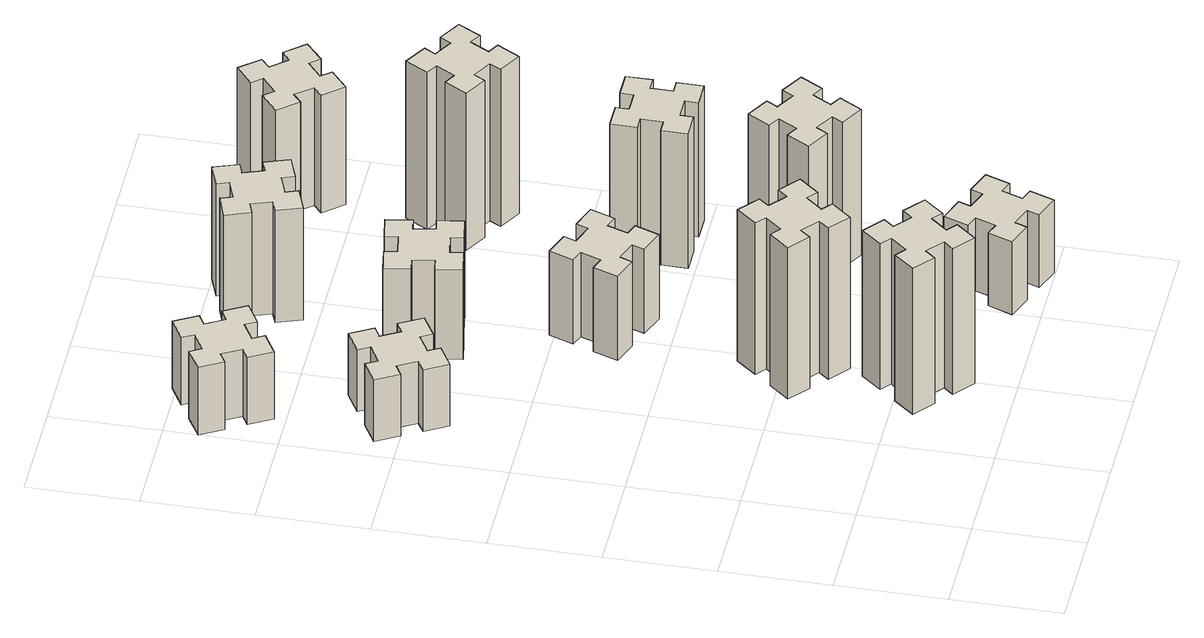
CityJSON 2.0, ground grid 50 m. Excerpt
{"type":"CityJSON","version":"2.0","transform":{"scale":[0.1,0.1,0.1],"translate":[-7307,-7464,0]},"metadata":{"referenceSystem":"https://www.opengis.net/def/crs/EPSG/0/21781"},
"CityObjects":{
"building1":{"type":"Building","attributes":{"class":"1000","function":"1000","usage":"1000","yearOfConstruction":2016,"roofType":"1000","measuredHeight":33,"storeysAboveGround":30,"storeysBelowGround":0},"geometry":[{"type":"Solid","lod":"1","boundaries":[[[[0,1,2,3,4,5,6,7,8,9,10,11,12,13,14,15,16,17,18,19]],[[17,16,20,21]],[[16,15,22,20]],[[15,14,23,22]],[[14,13,24,23]],[[13,12,25,24]],[[12,11,26,25]],[[11,10,27,26]],[[10,9,28,27]],[[9,8,29,28]],[[8,7,30,29]],[[7,6,31,30]],[[6,5,32,31]],[[5,4,33,32]],[[4,3,34,33]],[[3,2,35,34]],[[2,1,36,35]],[[1,0,37,36]],[[0,19,38,37]],[[19,18,39,38]],[[18,17,21,39]],[[24,25,26,27,28,29,30,31,32,33,34,35,36,37,38,39,21,20,22,23]]]]}]},
"building2":{"type":"Building","attributes":{"class":"1000","function":"1000","usage":"1000","yearOfConstruction":2016,"roofType":"1000","measuredHeight":78,"storeysAboveGround":30,"storeysBelowGround":0},"geometry":[{"type":"Solid","lod":"1","boundaries":[[[[40,41,42,43,44,45,46,47,48,49,50,51,52,53,54,55,56,57,58,59]],[[57,56,60,61]],[[56,55,62,60]],[[55,54,63,62]],[[54,53,64,63]],[[53,52,65,64]],[[52,51,66,65]],[[51,50,67,66]],[[50,49,68,67]],[[49,48,69,68]],[[48,47,70,69]],[[47,46,71,70]],[[46,45,72,71]],[[45,44,73,72]],[[44,43,74,73]],[[43,42,75,74]],[[42,41,76,75]],[[41,40,77,76]],[[40,59,78,77]],[[59,58,79,78]],[[58,57,61,79]],[[64,65,66,67,68,69,70,71,72,73,74,75,76,77,78,79,61,60,62,63]]]]}]},
"building3":{"type":"Building","attributes":{"class":"1000","function":"1000","usage":"1000","yearOfConstruction":2016,"roofType":"1000","measuredHeight":36,"storeysAboveGround":30,"storeysBelowGround":0},"geometry":[{"type":"Solid","lod":"1","boundaries":[[[[80,81,82,83,84,85,86,87,88,89,90,91,92,93,94,95,96,97,98,99]],[[97,96,100,101]],[[96,95,102,100]],[[95,94,103,102]],[[94,93,104,103]],[[93,92,105,104]],[[92,91,106,105]],[[91,90,107,106]],[[90,89,108,107]],[[89,88,109,108]],[[88,87,110,109]],[[87,86,111,110]],[[86,85,112,111]],[[85,84,113,112]],[[84,83,114,113]],[[83,82,115,114]],[[82,81,116,115]],[[81,80,117,116]],[[80,99,118,117]],[[99,98,119,118]],[[98,97,101,119]],[[104,105,106,107,108,109,110,111,112,113,114,115,116,117,118,119,101,100,102,103]]]]}]},
"building4":{"type":"Building","attributes":{"class":"1000","function":"1000","usage":"1000","yearOfConstruction":2016,"roofType":"1000","measuredHeight":81,"storeysAboveGround":30,"storeysBelowGround":0},"geometry":[{"type":"Solid","lod":"1","boundaries":[[[[120,121,122,123,124,125,126,127,128,129,130,131,132,133,134,135,136,137,138,139]],[[137,136,140,141]],[[136,135,142,140]],[[135,134,143,142]],[[134,133,144,143]],[[133,132,145,144]],[[132,131,146,145]],[[131,130,147,146]],[[130,129,148,147]],[[129,128,149,148]],[[128,127,150,149]],[[127,126,151,150]],[[126,125,152,151]],[[125,124,153,152]],[[124,123,154,153]],[[123,122,155,154]],[[122,121,156,155]],[[121,120,157,156]],[[120,139,158,157]],[[139,138,159,158]],[[138,137,141,159]],[[144,145,146,147,148,149,150,151,152,153,154,155,156,157,158,159,141,140,142,143]]]]}]},
"building5":{"type":"Building","attributes":{"class":"1000","function":"1000","usage":"1000","yearOfConstruction":2016,"roofType":"1000","measuredHeight":45,"storeysAboveGround":30,"storeysBelowGround":0},"geometry":[{"type":"Solid","lod":"1","boundaries":[[[[160,161,162,163,164,165,166,167,168,169,170,171,172,173,174,175,176,177,178,179]],[[177,176,180,181]],[[176,175,182,180]],[[175,174,183,182]],[[174,173,184,183]],[[173,172,185,184]],[[172,171,186,185]],[[171,170,187,186]],[[170,169,188,187]],[[169,168,189,188]],[[168,167,190,189]],[[167,166,191,190]],[[166,165,192,191]],[[165,164,193,192]],[[164,163,194,193]],[[163,162,195,194]],[[162,161,196,195]],[[161,160,197,196]],[[160,179,198,197]],[[179,178,199,198]],[[178,177,181,199]],[[184,185,186,187,188,189,190,191,192,193,194,195,196,197,198,199,181,180,182,183]]]]}]},
"building6":{"type":"Building","attributes":{"class":"1000","function":"1000","usage":"1000","yearOfConstruction":2016,"roofType":"1000","measuredHeight":48,"storeysAboveGround":30,"storeysBelowGround":0},"geometry":[{"type":"Solid","lod":"1","boundaries":[[[[200,201,202,203,204,205,206,207,208,209,210,211,212,213,214,215,216,217,218,219]],[[217,216,220,221]],[[216,215,222,220]],[[215,214,223,222]],[[214,213,224,223]],[[213,212,225,224]],[[212,211,226,225]],[[211,210,227,226]],[[210,209,228,227]],[[209,208,229,228]],[[208,207,230,229]],[[207,206,231,230]],[[206,205,232,231]],[[205,204,233,232]],[[204,203,234,233]],[[203,202,235,234]],[[202,201,236,235]],[[201,200,237,236]],[[200,219,238,237]],[[219,218,239,238]],[[218,217,221,239]],[[224,225,226,227,228,229,230,231,232,233,234,235,236,237,238,239,221,220,222,223]]]]}]},
"building7":{"type":"Building","attributes":{"class":"1000","function":"1000","usage":"1000","yearOfConstruction":2016,"roofType":"1000","measuredHeight":39,"storeysAboveGround":30,"storeysBelowGround":0},"geometry":[{"type":"Solid","lod":"1","boundaries":[[[[240,241,242,243,244,245,246,247,248,249,250,251,252,253,254,255,256,257,258,259]],[[257,256,260,261]],[[256,255,262,260]],[[255,254,263,262]],[[254,253,264,263]],[[253,252,265,264]],[[252,251,266,265]],[[251,250,267,266]],[[250,249,268,267]],[[249,248,269,268]],[[248,247,270,269]],[[247,246,271,270]],[[246,245,272,271]],[[245,244,273,272]],[[244,243,274,273]],[[243,242,275,274]],[[242,241,276,275]],[[241,240,277,276]],[[240,259,278,277]],[[259,258,279,278]],[[258,257,261,279]],[[264,265,266,267,268,269,270,271,272,273,274,275,276,277,278,279,261,260,262,263]]]]}]},
"building8":{"type":"Building","attributes":{"class":"1000","function":"1000","usage":"1000","yearOfConstruction":2016,"roofType":"1000","measuredHeight":60,"storeysAboveGround":30,"storeysBelowGround":0},"geometry":[{"type":"Solid","lod":"1","boundaries":[[[[280,281,282,283,284,285,286,287,288,289,290,291,292,293,294,295,296,297,298,299]],[[297,296,300,301]],[[296,295,302,300]],[[295,294,303,302]],[[294,293,304,303]],[[293,292,305,304]],[[292,291,306,305]],[[291,290,307,306]],[[290,289,308,307]],[[289,288,309,308]],[[288,287,310,309]],[[287,286,311,310]],[[286,285,312,311]],[[285,284,313,312]],[[284,283,314,313]],[[283,282,315,314]],[[282,281,316,315]],[[281,280,317,316]],[[280,299,318,317]],[[299,298,319,318]],[[298,297,301,319]],[[304,305,306,307,308,309,310,311,312,313,314,315,316,317,318,319,301,300,302,303]]]]}]},
"building9":{"type":"Building","attributes":{"class":"1000","function":"1000","usage":"1000","yearOfConstruction":2016,"roofType":"1000","measuredHeight":78,"storeysAboveGround":30,"storeysBelowGround":0},"geometry":[{"type":"Solid","lod":"1","boundaries":[[[[320,321,322,323,324,325,326,327,328,329,330,331,332,333,334,335,336,337,338,339]],[[337,336,340,341]],[[336,335,342,340]],[[335,334,343,342]],[[334,333,344,343]],[[333,332,345,344]],[[332,331,346,345]],[[331,330,347,346]],[[330,329,348,347]],[[329,328,349,348]],[[328,327,350,349]],[[327,326,351,350]],[[326,325,352,351]],[[325,324,353,352]],[[324,323,354,353]],[[323,322,355,354]],[[322,321,356,355]],[[321,320,357,356]],[[320,339,358,357]],[[339,338,359,358]],[[338,337,341,359]],[[344,345,346,347,348,349,350,351,352,353,354,355,356,357,358,359,341,340,342,343]]]]}]},
"building10":{"type":"Building","attributes":{"class":"1000","function":"1000","usage":"1000","yearOfConstruction":2016,"roofType":"1000","measuredHeight":72,"storeysAboveGround":30,"storeysBelowGround":0},"geometry":[{"type":"Solid","lod":"1","boundaries":[[[[360,361,362,363,364,365,366,367,368,369,370,371,372,373,374,375,376,377,378,379]],[[377,376,380,381]],[[376,375,382,380]],[[375,374,383,382]],[[374,373,384,383]],[[373,372,385,384]],[[372,371,386,385]],[[371,370,387,386]],[[370,369,388,387]],[[369,368,389,388]],[[368,367,390,389]],[[367,366,391,390]],[[366,365,392,391]],[[365,364,393,392]],[[364,363,394,393]],[[363,362,395,394]],[[362,361,396,395]],[[361,360,397,396]],[[360,379,398,397]],[[379,378,399,398]],[[378,377,381,399]],[[384,385,386,387,388,389,390,391,392,393,394,395,396,397,398,399,381,380,382,383]]]]}]},
"building11":{"type":"Building","attributes":{"class":"1000","function":"1000","usage":"1000","yearOfConstruction":2016,"roofType":"1000","measuredHeight":84,"storeysAboveGround":30,"storeysBelowGround":0},"geometry":[{"type":"Solid","lod":"1","boundaries":[[[[400,401,402,403,404,405,406,407,408,409,410,411,412,413,414,415,416,417,418,419]],[[417,416,420,421]],[[416,415,422,420]],[[415,414,423,422]],[[414,413,424,423]],[[413,412,425,424]],[[412,411,426,425]],[[411,410,427,426]],[[410,409,428,427]],[[409,408,429,428]],[[408,407,430,429]],[[407,406,431,430]],[[406,405,432,431]],[[405,404,433,432]],[[404,403,434,433]],[[403,402,435,434]],[[402,401,436,435]],[[401,400,437,436]],[[400,419,438,437]],[[419,418,439,438]],[[418,417,421,439]],[[424,425,426,427,428,429,430,431,432,433,434,435,436,437,438,439,421,420,422,423]]]]}]},
"building12":{"type":"Building","attributes":{"class":"1000","function":"1000","usage":"1000","yearOfConstruction":2016,"roofType":"1000","measuredHeight":63,"storeysAboveGround":30,"storeysBelowGround":0},"geometry":[{"type":"Solid","lod":"1","boundaries":[[[[440,441,442,443,444,445,446,447,448,449,450,451,452,453,454,455,456,457,458,459]],[[457,456,460,461]],[[456,455,462,460]],[[455,454,463,462]],[[454,453,464,463]],[[453,452,465,464]],[[452,451,466,465]],[[451,450,467,466]],[[450,449,468,467]],[[449,448,469,468]],[[448,447,470,469]],[[447,446,471,470]],[[446,445,472,471]],[[445,444,473,472]],[[444,443,474,473]],[[443,442,475,474]],[[442,441,476,475]],[[441,440,477,476]],[[440,459,478,477]],[[459,458,479,478]],[[458,457,461,479]],[[464,465,466,467,468,469,470,471,472,473,474,475,476,477,478,479,461,460,462,463]]]]}]}
},
"vertices":[
[324,2666,0],[237,2616,0],[207,2668,0],[103,2608,0],[163,2504,0],[215,2534,0],[265,2447,0],[213,2417,0],[273,2313,0],[377,2373,0],[347,2425,0],[434,2475,0],[464,2423,0],[568,2483,0],[508,2587,0],[456,2557,0],[406,2644,0],[458,2674,0],[398,2778,0],[294,2718,0],[406,2644,330],[458,2674,330],[456,2557,330],[508,2587,330],[568,2483,330],[464,2423,330],[434,2475,330],[347,2425,330],[377,2373,330],[273,2313,330],[213,2417,330],[265,2447,330],[215,2534,330],[163,2504,330],[103,2608,330],[207,2668,330],[237,2616,330],[324,2666,330],[294,2718,330],[398,2778,330],
[1084,477,0],[1008,542,0],[1046,588,0],[954,665,0],[877,573,0],[923,534,0],[859,458,0],[813,496,0],[736,404,0],[828,327,0],[866,373,0],[943,309,0],[904,263,0],[996,186,0],[1073,278,0],[1027,316,0],[1092,393,0],[1138,354,0],[1215,446,0],[1123,523,0],[1092,393,780],[1138,354,780],[1027,316,780],[1073,278,780],[996,186,780],[904,263,780],[943,309,780],[866,373,780],[828,327,780],[736,404,780],[813,496,780],[859,458,780],[923,534,780],[877,573,780],[954,665,780],[1046,588,780],[1008,542,780],[1084,477,780],[1123,523,780],[1215,446,780],
[356,3297,0],[306,3384,0],[358,3414,0],[298,3518,0],[194,3458,0],[224,3406,0],[137,3356,0],[107,3408,0],[3,3348,0],[63,3244,0],[115,3274,0],[165,3187,0],[113,3157,0],[173,3053,0],[277,3113,0],[247,3165,0],[334,3215,0],[364,3163,0],[468,3223,0],[408,3327,0],[334,3215,360],[364,3163,360],[247,3165,360],[277,3113,360],[173,3053,360],[113,3157,360],[165,3187,360],[115,3274,360],[63,3244,360],[3,3348,360],[107,3408,360],[137,3356,360],[224,3406,360],[194,3458,360],[298,3518,360],[358,3414,360],[306,3384,360],[356,3297,360],[408,3327,360],[468,3223,360],
[1027,856,0],[1092,933,0],[1138,894,0],[1215,986,0],[1123,1063,0],[1084,1017,0],[1008,1082,0],[1046,1128,0],[954,1205,0],[877,1113,0],[923,1074,0],[859,998,0],[813,1036,0],[736,944,0],[828,867,0],[866,913,0],[943,849,0],[904,803,0],[996,726,0],[1073,818,0],[943,849,810],[904,803,810],[866,913,810],[828,867,810],[736,944,810],[813,1036,810],[859,998,810],[923,1074,810],[877,1113,810],[954,1205,810],[1046,1128,810],[1008,1082,810],[1084,1017,810],[1123,1063,810],[1215,986,810],[1138,894,810],[1092,933,810],[1027,856,810],[1073,818,810],[996,726,810],
[1160,1892,0],[1066,1926,0],[1087,1982,0],[974,2023,0],[933,1910,0],[989,1890,0],[955,1796,0],[899,1817,0],[857,1704,0],[970,1663,0],[991,1719,0],[1085,1685,0],[1064,1629,0],[1177,1587,0],[1218,1700,0],[1162,1721,0],[1196,1815,0],[1252,1794,0],[1293,1907,0],[1180,1948,0],[1196,1815,450],[1252,1794,450],[1162,1721,450],[1218,1700,450],[1177,1587,450],[1064,1629,450],[1085,1685,450],[991,1719,450],[970,1663,450],[857,1704,450],[899,1817,450],[955,1796,450],[989,1890,450],[933,1910,450],[974,2023,450],[1087,1982,450],[1066,1926,450],[1160,1892,450],[1180,1948,450],[1293,1907,450],
[845,2428,0],[944,2446,0],[954,2387,0],[1072,2407,0],[1051,2526,0],[992,2515,0],[975,2614,0],[1034,2624,0],[1013,2742,0],[895,2721,0],[905,2662,0],[807,2645,0],[797,2704,0],[678,2683,0],[699,2565,0],[758,2575,0],[776,2477,0],[717,2467,0],[737,2348,0],[856,2369,0],[776,2477,480],[717,2467,480],[758,2575,480],[699,2565,480],[678,2683,480],[797,2704,480],[807,2645,480],[905,2662,480],[895,2721,480],[1013,2742,480],[1034,2624,480],[975,2614,480],[992,2515,480],[1051,2526,480],[1072,2407,480],[954,2387,480],[944,2446,480],[845,2428,480],[856,2369,480],[737,2348,480],
[1631,139,0],[1725,105,0],[1704,49,0],[1817,7,0],[1858,120,0],[1802,141,0],[1836,235,0],[1892,214,0],[1933,327,0],[1820,368,0],[1800,312,0],[1706,346,0],[1727,402,0],[1614,443,0],[1573,330,0],[1629,310,0],[1595,216,0],[1539,237,0],[1497,124,0],[1610,83,0],[1595,216,390],[1539,237,390],[1629,310,390],[1573,330,390],[1614,443,390],[1727,402,390],[1706,346,390],[1800,312,390],[1820,368,390],[1933,327,390],[1892,214,390],[1836,235,390],[1802,141,390],[1858,120,390],[1817,7,390],[1704,49,390],[1725,105,390],[1631,139,390],[1610,83,390],[1497,124,390],
[966,3165,0],[1060,3199,0],[1080,3143,0],[1193,3184,0],[1152,3297,0],[1096,3276,0],[1062,3370,0],[1118,3390,0],[1077,3503,0],[964,3462,0],[985,3406,0],[891,3372,0],[870,3428,0],[757,3387,0],[799,3274,0],[855,3295,0],[889,3201,0],[833,3180,0],[874,3067,0],[987,3109,0],[889,3201,600],[833,3180,600],[855,3295,600],[799,3274,600],[757,3387,600],[870,3428,600],[891,3372,600],[985,3406,600],[964,3462,600],[1077,3503,600],[1118,3390,600],[1062,3370,600],[1096,3276,600],[1152,3297,600],[1193,3184,600],[1080,3143,600],[1060,3199,600],[966,3165,600],[987,3109,600],[874,3067,600],
[1617,995,0],[1704,945,0],[1674,893,0],[1778,833,0],[1838,937,0],[1786,967,0],[1836,1054,0],[1888,1024,0],[1948,1128,0],[1844,1188,0],[1814,1136,0],[1727,1186,0],[1757,1238,0],[1653,1298,0],[1593,1194,0],[1645,1164,0],[1595,1077,0],[1543,1107,0],[1483,1003,0],[1587,943,0],[1595,1077,780],[1543,1107,780],[1645,1164,780],[1593,1194,780],[1653,1298,780],[1757,1238,780],[1727,1186,780],[1814,1136,780],[1844,1188,780],[1948,1128,780],[1888,1024,780],[1836,1054,780],[1786,967,780],[1838,937,780],[1778,833,780],[1674,893,780],[1704,945,780],[1617,995,780],[1587,943,780],[1483,1003,780],
[1665,1595,0],[1765,1595,0],[1765,1535,0],[1885,1535,0],[1885,1655,0],[1825,1655,0],[1825,1755,0],[1885,1755,0],[1885,1875,0],[1765,1875,0],[1765,1815,0],[1665,1815,0],[1665,1875,0],[1545,1875,0],[1545,1755,0],[1605,1755,0],[1605,1655,0],[1545,1655,0],[1545,1535,0],[1665,1535,0],[1605,1655,720],[1545,1655,720],[1605,1755,720],[1545,1755,720],[1545,1875,720],[1665,1875,720],[1665,1815,720],[1765,1815,720],[1765,1875,720],[1885,1875,720],[1885,1755,720],[1825,1755,720],[1825,1655,720],[1885,1655,720],[1885,1535,720],[1765,1535,720],[1765,1595,720],[1665,1595,720],[1665,1535,720],[1545,1535,720],
[1786,2447,0],[1836,2534,0],[1888,2504,0],[1948,2608,0],[1844,2668,0],[1814,2616,0],[1727,2666,0],[1757,2718,0],[1653,2778,0],[1593,2674,0],[1645,2644,0],[1595,2557,0],[1543,2587,0],[1483,2483,0],[1587,2423,0],[1617,2475,0],[1704,2425,0],[1674,2373,0],[1778,2313,0],[1838,2417,0],[1704,2425,840],[1674,2373,840],[1617,2475,840],[1587,2423,840],[1483,2483,840],[1543,2587,840],[1595,2557,840],[1645,2644,840],[1593,2674,840],[1653,2778,840],[1757,2718,840],[1727,2666,840],[1814,2616,840],[1844,2668,840],[1948,2608,840],[1888,2504,840],[1836,2534,840],[1786,2447,840],[1838,2417,840],[1778,2313,840],
[1683,3402,0],[1606,3337,0],[1568,3383,0],[1476,3306,0],[1553,3214,0],[1599,3253,0],[1663,3176,0],[1617,3138,0],[1694,3046,0],[1786,3123,0],[1748,3169,0],[1824,3233,0],[1863,3187,0],[1955,3264,0],[1878,3356,0],[1832,3318,0],[1767,3394,0],[1813,3433,0],[1736,3525,0],[1644,3448,0],[1767,3394,630],[1813,3433,630],[1832,3318,630],[1878,3356,630],[1955,3264,630],[1863,3187,630],[1824,3233,630],[1748,3169,630],[1786,3123,630],[1694,3046,630],[1617,3138,630],[1663,3176,630],[1599,3253,630],[1553,3214,630],[1476,3306,630],[1568,3383,630],[1606,3337,630],[1683,3402,630],[1644,3448,630],[1736,3525,630]
]}
